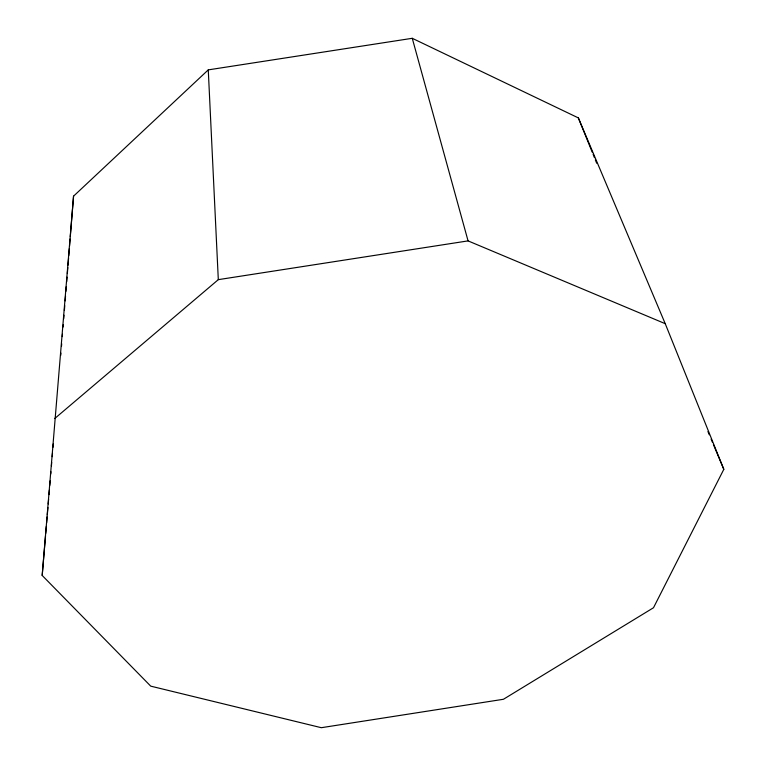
<?xml version="1.0" encoding="UTF-8"?>
<svg xmlns="http://www.w3.org/2000/svg" width="766" height="766" viewBox="0 0 766 766"><rect width="100%" height="100%" fill="white"/><g stroke="black" fill="none" stroke-linecap="round" stroke-linejoin="round"><path stroke-width="1.15" d="M42.187 575.457L73.555 196.153L208.266 69.878L412.261 38.3L578.359 117.907L665.233 323.683L723.813 469.328L653.494 607.744L503.425 699.281L321.318 727.7L150.73 686.144L42.187 575.457L45.529 535.798M61.51 346.146L61.701 343.762M62.276 336.619L62.467 334.244M63.042 327.101L63.233 324.717M63.712 318.761L63.999 315.19M64.382 310.431L64.765 305.672M65.148 300.904L65.522 296.145M65.905 291.386L66.288 286.628M66.671 281.859L67.054 277.101M67.341 273.529L67.82 267.573M68.011 265.199L68.586 258.056M68.777 255.672L69.352 248.529M69.543 246.154L70.108 239.011M70.3 236.627L73.555 196.153M45.73 533.452L46.324 526.414M46.621 522.9L47.119 516.983M47.32 514.608L47.913 507.504M48.22 503.951L48.612 499.221M49.005 494.606L49.388 490.039M49.771 485.472L50.163 480.895M50.738 474.039L50.929 471.732M51.418 465.939L51.715 462.463M52.203 456.67L52.49 453.194M52.988 447.354L53.285 443.82M60.734 355.367L60.935 353.059M54.683 418.571L218.31 279.647L468.064 240.888L665.233 323.683M707.937 431.555L709.306 434.801M711.135 439.148L712.495 442.394M713.405 444.567L723.813 469.328M578.359 117.907L592.214 152.166M593.114 154.368L594.454 157.691M595.345 159.903L596.685 163.215M412.261 38.3L468.064 240.888M208.266 69.878L218.31 279.647"/></g></svg>
